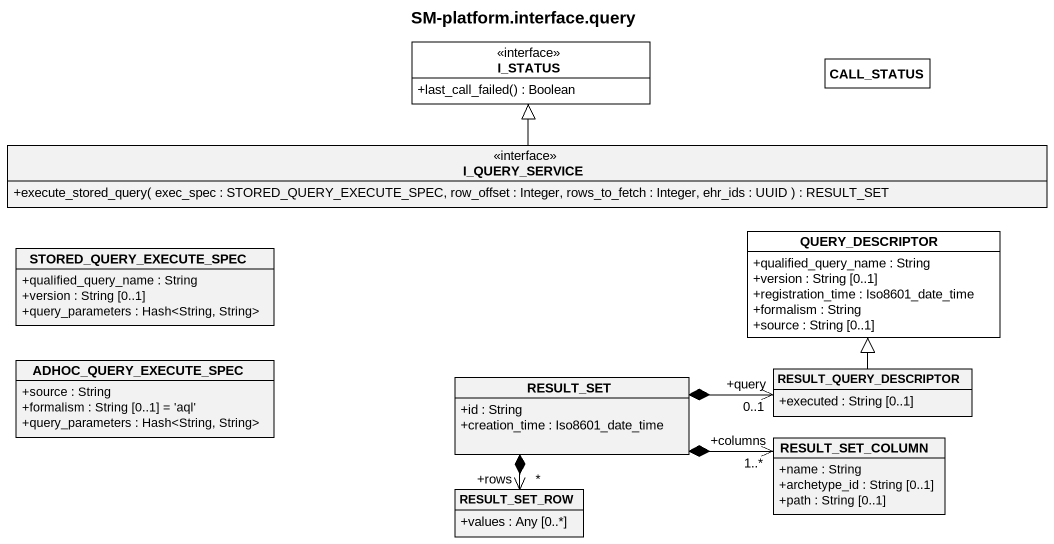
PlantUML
@startuml
title SM-platform.interface.query
hide circle
hide empty members
skinparam classAttributeIconSize 0
interface I_STATUS #FFFFFF {
  +last_call_failed() : Boolean
}
class CALL_STATUS #FFFFFF
interface I_QUERY_SERVICE {
  +execute_stored_query( exec_spec : STORED_QUERY_EXECUTE_SPEC, row_offset : Integer, rows_to_fetch : Integer, ehr_ids : UUID ) : RESULT_SET
}
class STORED_QUERY_EXECUTE_SPEC {
  +qualified_query_name : String
  +version : String [0..1]
  +query_parameters : Hash<String, String>
}
class QUERY_DESCRIPTOR #FFFFFF {
  +qualified_query_name : String
  +version : String [0..1]
  +registration_time : Iso8601_date_time
  +formalism : String
  +source : String [0..1]
}
class ADHOC_QUERY_EXECUTE_SPEC {
  +source : String
  +formalism : String [0..1] = 'aql'
  +query_parameters : Hash<String, String>
}
class RESULT_SET {
  +id : String
  +creation_time : Iso8601_date_time
}
class RESULT_QUERY_DESCRIPTOR {
  +executed : String [0..1]
}
class RESULT_SET_COLUMN {
  +name : String
  +archetype_id : String [0..1]
  +path : String [0..1]
}
class RESULT_SET_ROW {
  +values : Any [0..*]
}
I_QUERY_SERVICE -up-|> I_STATUS
RESULT_SET *-right-> "+query\n0..1" RESULT_QUERY_DESCRIPTOR
RESULT_SET *-right-> "+columns\n1..*" RESULT_SET_COLUMN
RESULT_QUERY_DESCRIPTOR -up-|> QUERY_DESCRIPTOR
RESULT_SET_ROW "+rows\n*" <-up-* RESULT_SET
@enduml
